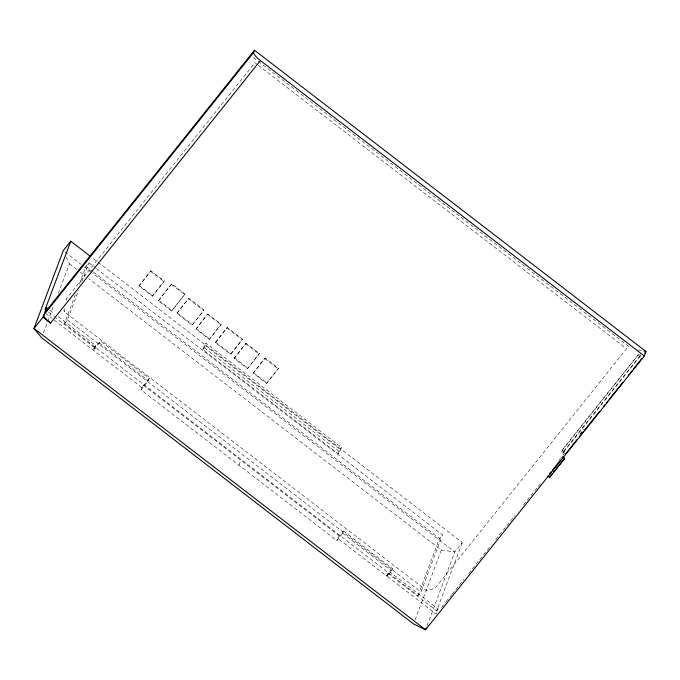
<?xml version="1.0" encoding="UTF-8"?>
<svg xmlns="http://www.w3.org/2000/svg" width="680" height="680" viewBox="0 0 680 680"><rect width="100%" height="100%" fill="white"/><g stroke="black" fill="none" stroke-linecap="round" stroke-linejoin="round"><path stroke-width="0.51" stroke-dasharray="3.4 2.55" d="M258.315 65.322L626.535 348.704L435.055 588.293L426.776 590.725L64.26 311.729L64.285 308.737M43.452 332.775L53.831 305.175M58.276 293.344L69.394 263.772L66.317 257.21M96.475 268.6L442.408 534.828L420.945 591.94L418.03 595.587L64.515 323.527L75.99 293.003M79.322 284.138L85.978 266.416L88.901 262.769L95.633 267.945M64.515 323.527L67.43 319.872L78.54 290.334M81.864 281.477L88.901 262.769M58.174 316.642L95.506 345.372L92.99 349.996L100.283 340.867L149.226 378.539L148.385 380.774L141.091 389.895L336.855 540.558L342.686 533.256L343.527 531.02L392.471 568.684L391.629 570.919L387.251 576.394L436.194 614.065L438.081 609.025L389.147 571.361L386.631 575.986L337.697 538.322L343.527 531.02M95.506 345.372L93.61 350.404L99.441 343.102L100.283 340.867M138.992 285.974L150.867 270.81L164.169 281.052L163.965 281.613L152.294 296.208L138.992 285.974L150.867 270.81M152.294 296.208L164.169 281.052M158.363 300.798L171.7 283.815L185.002 294.049L184.798 294.61L171.666 311.041L158.363 300.798L171.7 283.815M141.091 389.895L142.987 384.863L338.742 535.517L336.855 540.558M171.666 311.041L185.002 294.049M176.885 313.395L188.768 298.231L203.975 309.935L203.762 310.497L192.091 325.1L176.885 313.395L188.768 298.231M192.091 325.1L203.975 309.935M195.951 329.094L207.825 313.939L221.136 324.173L220.924 324.734L209.253 339.337L195.951 329.094L207.825 313.939M202.827 349.537L204.51 345.049L205.972 343.221L341.436 447.474L339.745 451.971L338.291 453.798L202.827 349.537L204.281 347.709L205.972 343.221M209.253 339.337L221.136 324.173M215.364 342.626L227.248 327.471L242.454 339.167L242.242 339.728L230.571 354.331L215.364 342.626L227.248 327.471M230.571 354.331L242.454 339.167M234.167 358.411L246.05 343.255L259.352 353.49L259.139 354.05L247.477 368.653L234.167 358.411L246.05 343.255M247.477 368.653L259.352 353.49M253.249 373.159L265.132 358.003L278.435 368.237L278.222 368.798L266.551 383.401L253.249 373.159L265.132 358.003M266.551 383.401L278.435 368.237M238.969 465.231L240.864 460.19M338.291 453.798L339.975 449.302L341.436 447.474M387.251 576.394L389.147 571.361M418.03 595.587L439.492 538.483L442.408 534.828M415.029 620.015L441.337 550.027L88.748 278.673M427.006 625.846L454.775 551.965L462.298 542.546L91.826 257.423M387.685 573.189L436.628 610.852L462.298 542.546M640.331 355.376L563.686 451.282L562.844 453.526L563.473 452.736L561.569 451.273L561.994 450.151L638.673 354.212L640.568 355.674L563.261 452.404M563.473 452.736L563.89 451.613L561.994 450.151M561.569 451.273L638.673 354.212M640.568 355.674L640.994 354.552M149.226 378.539L141.933 387.659L52.964 319.124M386.631 575.986L392.471 568.684M436.628 610.852L438.081 609.025M441.49 607.435L445.46 602.463M446.123 601.638L451.418 595.017M452.072 594.184L463.989 579.275M468.622 573.478L489.804 546.983M495.762 539.529L514.956 515.508M523.558 504.747L541.424 482.383M559.3 460.02L564.596 453.398M579.81 434.35L583.788 429.377M580.116 434.562L584.086 429.599M441.337 550.027L454.775 551.965L92.718 273.326M638.137 349.834L643.05 350.897M253.308 57.477L257.516 60.716M258.357 61.361L631.269 348.355M638.248 355.334L640.526 357.085M257.474 64.668L254.949 62.73L66.156 298.971L67.269 301.061M563.686 451.282L564.952 452.26M171.487 284.376L184.798 294.61M227.035 328.024L242.242 339.728M188.555 298.792L203.762 310.497M207.621 314.491L220.924 324.734M245.837 343.808L259.139 354.05M264.92 358.564L278.222 368.798M150.662 271.371L163.965 281.613M215.577 342.065L230.783 353.77M177.097 312.834L192.304 324.538M196.163 328.534L209.465 338.776M234.379 357.85L247.681 368.092M253.462 372.606L266.764 382.84M139.196 285.413L152.507 295.647M158.576 300.237L171.879 310.479M204.51 345.049L339.975 449.302M204.281 347.709L339.745 451.971M85.978 266.416L92.718 271.6M93.559 272.247L439.492 538.483M64.931 251.94L80.928 264.256M84.303 266.841L91.877 272.68M69.394 263.772L76.968 269.603M80.334 272.195L85.382 276.08M99.441 343.102L148.385 380.774M67.43 319.872L420.945 591.94M342.686 533.256L391.629 570.919M49.878 310.258L54.859 314.092M48.424 312.086L53.397 315.911M54.23 316.557L94.044 347.2M45.501 313.378L52.139 318.486M63.809 310.003L64.26 311.729"/><path stroke-width="1.02" d="M90.142 256.13L70.779 241.222L45.101 309.527L46.563 307.708L48.22 308.983M426.267 627.818L425.519 629.782L34 328.466L42.984 317.22L43.826 314.984L253.64 52.453L254.481 50.218L646 351.534L644.317 356.014L425.519 629.782L413.55 623.96L41.599 337.705L34 328.466L63.248 250.648L70.779 241.222M46.563 307.708L44.667 312.74L254.481 50.218M547.715 476.077L549.619 477.538L550.035 476.416M549.619 477.538L564.204 459.289L564.621 458.167L562.726 456.705M42.984 317.22L50.592 323.068L260.398 60.546A9.622 2.278 38.6 0 1 253.64 52.453M644.674 353.192L646 351.534L644.037 351.109M549.703 473.586L551.029 471.929M552.356 470.271L560.312 460.317M565.403 454.163L577.294 439.28M579.275 436.798L580.601 435.149M581.918 433.491L583.244 431.842M584.562 430.185L599.76 411.171M603.729 406.207L605.047 404.558M606.373 402.9L607.69 401.251M609.008 399.594L622.888 382.228M628.175 375.615L629.493 373.966M630.819 372.308L632.137 370.659M633.462 369.002L642.048 358.258M550.698 475.592L552.024 473.935M553.35 472.269L554.676 470.611M556.002 468.954L564.621 458.167M260.398 60.546L644.317 356.014M562.3 457.827L564.204 459.289M50.592 323.068A9.622 2.278 38.6 0 1 43.826 314.984"/></g></svg>
